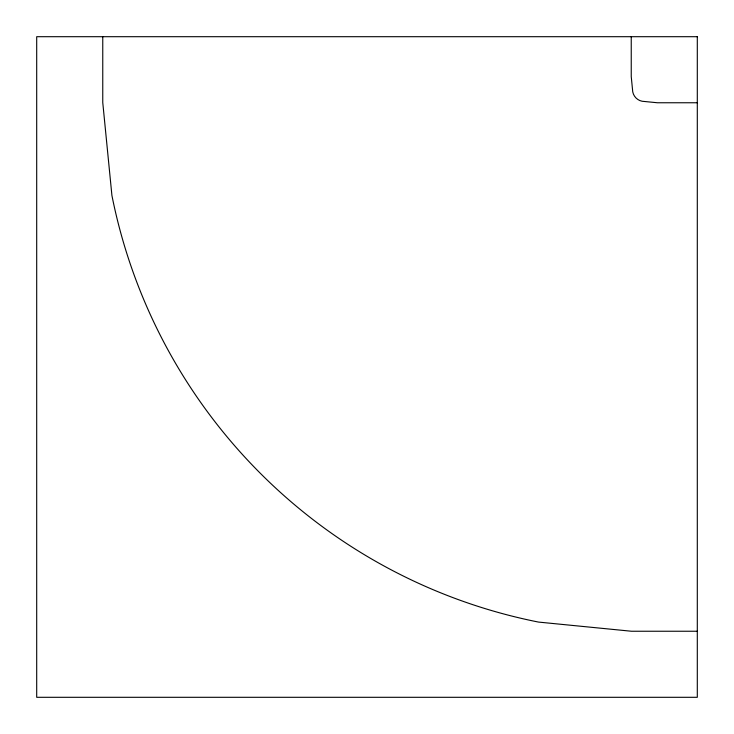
<?xml version="1.0" encoding="UTF-8"?>
<svg xmlns="http://www.w3.org/2000/svg" width="734" height="734" viewBox="0 0 734 734"><rect width="100%" height="100%" fill="white"/><g stroke="black" fill="none" stroke-linecap="round" stroke-linejoin="round"><path stroke-width="1.1" d="M697.3 102.76L657.435 102.76L642.122 101.255A11.937 11.937 0 0 1 632.745 91.878L631.24 76.565L631.24 36.7M697.3 631.24L631.469 631.24L538.527 622.083A542.967 542.967 0 0 1 111.917 195.473L102.76 102.531L102.76 36.7M697.3 36.7L36.7 36.7L36.7 697.3L697.3 697.3L697.3 36.7"/></g></svg>
